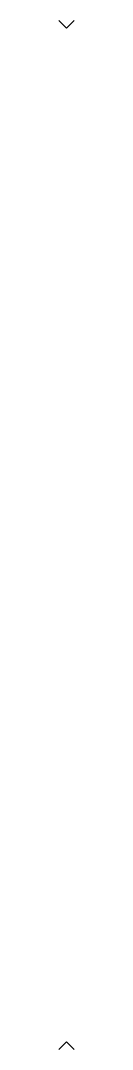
# Model space of a CAD drawing. Extents: x 106 to 106.6, y 63.8 to 103.8.
import ezdxf

# ---------------------------------------------------------------- set-up
doc = ezdxf.new("R2010")
doc.units = 0
doc.header["$LTSCALE"] = 0.5
doc.layers.get('0').update_dxf_attribs({"linetype": 'CONTINUOUS'})

msp = doc.modelspace()

# ---------------------------------------------------------------- linework, layer by layer
for p, q in [((106.312, 103.544), (106.012, 103.844)), ((106.612, 103.844), (106.312, 103.544)), ((106.012, 63.844), (106.312, 64.144)), ((106.312, 64.144), (106.612, 63.844))]:
    msp.add_line(p, q)

doc.saveas('drawing.dxf')
